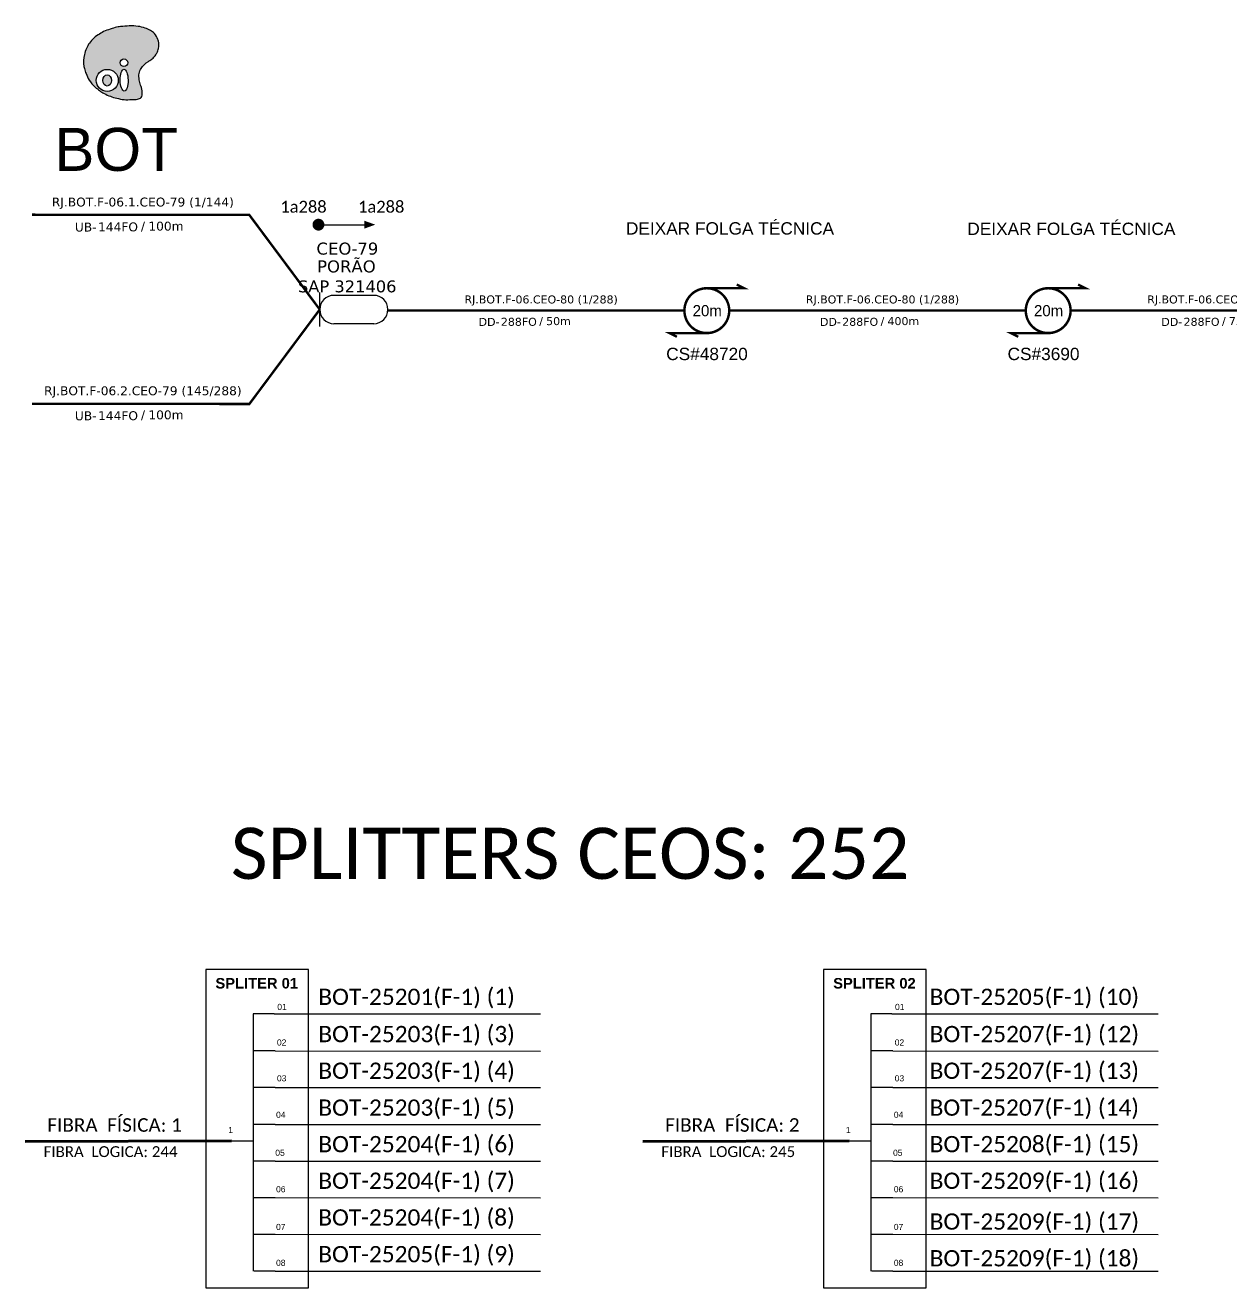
# Model space of a CAD drawing. Header units: millimetres. Extents: x 8750 to 9252, y -2645 to -1973.
# Drawn here: x 8749.8 to 8953.1, y -2186 to -1973.2 of the extents above; entities that cross this region are included whole.
import ezdxf
from ezdxf.enums import TextEntityAlignment as Align

# ---------------------------------------------------------------- set-up
doc = ezdxf.new("R2010")
doc.units = ezdxf.units.MM
doc.header["$MEASUREMENT"] = 0
for name, color, linetype in [('20.4-CEO', 1, 'Continuous'), ('20.5-CABO AÉREO', 1, 'Continuous'), ('SETA', 7, 'Continuous')]:
    doc.layers.add(name, color=color, linetype=linetype)
doc.layers.add('40.1-ETIQUETAS', color=1, linetype='Continuous', lineweight=20)
doc.styles.add('ARIAL', font='arial.ttf')
doc.styles.add('siredit', font='verdana.ttf')

# ---------------------------------------------------------------- blocks, each defined once
blk = doc.blocks.new('OI')
h = blk.add_hatch(color=40)
edge = h.paths.add_edge_path()
edge.add_spline(control_points=[(4.35, -0.67), (3.92, -0.99), (3.26, -1.5), (2.81, -2.59), (2.9, -3.5), (3.06, -4.27), (3.31, -4.85), (3.37, -5.39), (3.4, -5.88), (3.2, -6.4), (2.54, -6.61), (1.65, -6.63), (0.55, -6.67), (-0.56, -6.42), (-1.61, -6.14), (-2.77, -5.61), (-3.92, -4.77), (-4.89, -3.7), (-5.34, -2.65), (-5.6, -1.94), (-5.85, -0.96), (-5.71, 0.47), (-5.1, 2.02), (-4.14, 3.02), (-3.3, 3.61), (-2.37, 4.16), (-1.36, 4.44), (-0.56, 4.7), (0.79, 4.85), (2.24, 4.97), (3.79, 4.57), (4.67, 4.21), (5.44, 3.65), (5.76, 2.99), (6.03, 2.21), (6.01, 1.46), (5.72, 0.64), (5.31, 0.08), (4.88, -0.38), (4.51, -0.55), (4.35, -0.67)], knot_values=[0, 0, 0, 0, 1.60434, 2.417191, 3.427595, 4.282808, 4.776746, 5.304182, 5.888771, 6.258406, 6.858137, 7.79129, 8.986195, 10.124242, 11.187857, 12.242908, 13.953784, 15.414161, 16.515391, 17.349188, 17.675853, 19.552021, 21.515531, 22.568638, 23.63245, 24.621084, 25.782718, 26.745347, 27.142653, 29.870543, 31.004649, 31.921532, 32.709589, 33.801391, 34.042471, 35.192333, 35.971461, 36.628871, 37.254359, 37.836911, 37.836911, 37.836911, 37.836911], degree=3, periodic=0)
h.paths.add_polyline_path([(1.13, -0.87, -1), (-0.04, -0.87, -1)], flags=16)
edge = h.paths.add_edge_path(flags=16)
edge.add_ellipse((0.56, -3.59), major_axis=(-0.02, 1.71), ratio=0.361305, start_angle=0, end_angle=360)
h.paths.add_polyline_path([(-0.36, -3.62, -1), (-3.8, -3.62, -1)], flags=16)
edge = h.paths.add_edge_path(flags=0)
edge.add_ellipse((-2.08, -3.62), major_axis=(0, 0.885), ratio=0.758294, start_angle=0, end_angle=360)
at = {"color": 40}
for centre, radius in [((-2.08, -3.62), 1.72), ((0.54, -0.87), 0.587)]:
    blk.add_circle(centre, radius, dxfattribs=at)
blk.add_ellipse((0.56, -3.59), major_axis=(-0.02, 1.71), ratio=0.361305, dxfattribs=at)
blk.add_ellipse((-2.08, -3.62), major_axis=(0, 0.885), ratio=0.758294, start_param=-3.141592653589791, end_param=3.141592653589791, dxfattribs=at)
at = {"color": 40, "start_tangent": (-0.800898, -0.598801), "end_tangent": (-0.800898, -0.598801)}
blk.add_spline([(4.35, -0.67), (3.2, -1.78), (2.9, -2.54), (2.92, -3.55), (3.12, -4.38), (3.28, -4.85), (3.37, -5.37), (3.35, -5.95), (3.2, -6.29), (2.66, -6.55), (1.73, -6.63), (0.54, -6.62), (-0.58, -6.41), (-1.6, -6.11), (-2.56, -5.67), (-3.95, -4.67), (-4.89, -3.56), (-5.37, -2.56), (-5.64, -1.78), (-5.72, -1.46), (-5.63, 0.42), (-4.84, 2.22), (-4.13, 2.99), (-3.27, 3.62), (-2.4, 4.09), (-1.3, 4.47), (-0.37, 4.72), (0.02, 4.77), (2.75, 4.8), (3.85, 4.53), (4.69, 4.16), (5.31, 3.68), (5.85, 2.73), (5.93, 2.5), (5.94, 1.35), (5.67, 0.62), (5.29, 0.08), (4.84, -0.36), (4.35, -0.67)], degree=3, dxfattribs=at)
blk = doc.blocks.new('ETIQUETA_RS5F')
at = {"layer": '40.1-ETIQUETAS', "color": 0, "style": 'siredit'}
blk.add_text('/', height=1.5, dxfattribs=at).set_placement((1.55, -1.95), align=Align.MIDDLE_RIGHT)
for tag, p in [('ETIQUETA_R_PRIMARIA', (1.18, 4.1)), ('ETIQUETA_R_SECUNDARIA', (1.18, 2.1)), ('F_ATIVAS/F_MORTAS', (1.11, -4.24))]:
    blk.add_attdef(tag, text='', height=1.5, dxfattribs=at).set_placement(p, align=Align.MIDDLE_CENTER)
for tag, p in [('TIPO_CABO', (-6.62, -2.12)), ('CAP_CABO', (0.37, -2.09))]:
    blk.add_attdef(tag, text='', height=1.5, dxfattribs=at).set_placement(p, align=Align.MIDDLE_RIGHT)
blk.add_attdef('METROS', text='', height=1.5, dxfattribs=at).set_placement((2.11, -1.95), align=Align.MIDDLE_LEFT)
for tag, p in [('FUSÃO_1', (0.82, -8.39)), ('FUSÃO_2', (0.82, -10.6)), ('FUSÃO_3', (0.82, -12.93)), ('FUSÃO_4', (0.82, -15.14)), ('FUSÃO_5', (0.82, -17.16))]:
    blk.add_attdef(tag, text='', height=1.5, dxfattribs=at).set_placement(p, align=Align.CENTER)

msp = doc.modelspace()

# ---------------------------------------------------------------- linework, layer by layer
at = {"color": 7, "linetype": 'Continuous'}
for p, q in [((8788.26, -2139.84), (8788.26, -2183.27)), ((8791.77, -2139.84), (8788.26, -2139.84)), ((8892.42, -2139.84), (8892.42, -2183.27)), ((8895.94, -2139.84), (8892.42, -2139.84)), ((8791.95, -2146.12), (8788.43, -2146.12)), ((8896.11, -2146.12), (8892.6, -2146.12)), ((8791.95, -2152.31), (8788.43, -2152.31)), ((8896.11, -2152.31), (8892.6, -2152.31)), ((8791.95, -2158.53), (8788.43, -2158.53)), ((8896.11, -2158.53), (8892.6, -2158.53)), ((8784.61, -2161.27), (8788.24, -2161.27)), ((8888.77, -2161.27), (8892.4, -2161.27)), ((8791.95, -2164.7), (8788.43, -2164.7)), ((8896.11, -2164.7), (8892.6, -2164.7)), ((8791.95, -2170.86), (8788.43, -2170.86)), ((8896.11, -2170.86), (8892.6, -2170.86)), ((8791.95, -2177.05), (8788.43, -2177.05)), ((8896.11, -2177.05), (8892.6, -2177.05)), ((8791.95, -2183.23), (8788.43, -2183.23)), ((8896.11, -2183.23), (8892.6, -2183.23))]:
    msp.add_line(p, q, dxfattribs=at)
at = {"color": 10, "linetype": 'Continuous'}
for p, q in [((8791.77, -2139.84), (8836.72, -2139.85)), ((8895.94, -2139.84), (8940.88, -2139.85)), ((8791.95, -2146.12), (8836.72, -2146.13)), ((8896.11, -2146.12), (8940.88, -2146.13)), ((8791.95, -2152.3), (8836.72, -2152.31)), ((8896.11, -2152.3), (8940.88, -2152.31)), ((8791.95, -2158.52), (8836.72, -2158.53)), ((8896.11, -2158.52), (8940.88, -2158.53)), ((8791.95, -2164.68), (8836.72, -2164.7)), ((8896.11, -2164.68), (8940.88, -2164.7)), ((8791.95, -2170.85), (8836.72, -2170.86)), ((8896.11, -2170.85), (8940.88, -2170.86)), ((8791.95, -2177.04), (8836.72, -2177.05)), ((8896.11, -2177.04), (8940.88, -2177.05)), ((8791.95, -2183.23), (8836.72, -2183.24)), ((8896.11, -2183.23), (8940.88, -2183.24))]:
    msp.add_line(p, q, dxfattribs=at)
at = {"color": 1, "linetype": 'Continuous', "lineweight": 60}
for p, q in [((8784.61, -2161.27), (8749.82, -2161.38)), ((8888.77, -2161.27), (8853.98, -2161.38))]:
    msp.add_line(p, q, dxfattribs=at)
at = {"color": 0, "const_width": 1}
msp.add_lwpolyline([(8798.76, -2006.81, 1), (8799.76, -2006.8, 1)], format="xyb", close=True, dxfattribs=at)
at = {"color": 5, "const_width": 0.42}
for points in [[(8864.75, -2017.52, 1.000012), (8864.75, -2025.08, 0.999978)], [(8922.31, -2017.52, 1.000012), (8922.31, -2025.08, 0.999978)]]:
    msp.add_lwpolyline(points, format="xyb", close=True, dxfattribs=at)
at = {"color": 5, "const_width": 0.394}
for points in [[(8864.75, -2017.52), (8871.05, -2017.52), (8869.79, -2016.89)], [(8922.31, -2017.52), (8928.61, -2017.52), (8927.35, -2016.89)], [(8864.75, -2025.08), (8858.45, -2025.08), (8859.71, -2025.71)], [(8922.31, -2025.08), (8916.01, -2025.08), (8917.27, -2025.71)]]:
    msp.add_lwpolyline(points, dxfattribs=at)
at = {"color": 7}
for points in [[(8780.29, -2186.05), (8797.57, -2186.05), (8797.57, -2132.39), (8780.29, -2132.39)], [(8884.45, -2186.05), (8901.73, -2186.05), (8901.73, -2132.39), (8884.45, -2132.39)]]:
    msp.add_lwpolyline(points, close=True, dxfattribs=at)
at = {"layer": '20.4-CEO', "color": 0}
for p, q in [((8801.87, -2018.71), (8808.59, -2018.71)), ((8808.59, -2023.5), (8801.87, -2023.5))]:
    msp.add_line(p, q, dxfattribs=at)
at = {"layer": '20.4-CEO', "color": 0, "const_width": 0.4}
for points in [[(8750.98, -2005.12), (8787.61, -2005.17), (8799.48, -2021.11)], [(8750.98, -2037.02), (8787.61, -2037.04), (8799.48, -2021.11)]]:
    msp.add_lwpolyline(points, dxfattribs=at)
at = {"layer": '20.4-CEO', "color": 0}
msp.add_lwpolyline([(8799.48, -2023.99), (8799.48, -2018.22)], dxfattribs=at)
for centre, start, end in [((8801.87, -2021.11), 90, 270), ((8808.59, -2021.11), 270, 90)]:
    msp.add_arc(centre, 2.39, start, end, dxfattribs=at)
at = {"layer": '20.5-CABO AÉREO', "color": 5, "ltscale": 8, "const_width": 0.4}
for points in [[(8810.97, -2021.3), (8860.97, -2021.3)], [(8868.53, -2021.3), (8918.53, -2021.3)], [(8926.09, -2021.3), (8976.09, -2021.3)]]:
    msp.add_lwpolyline(points, dxfattribs=at)
at = {"layer": 'SETA', "color": 0}
msp.add_lwpolyline([(8799.26, -2006.81), (8807.96, -2006.81)], dxfattribs=at)
msp.add_solid([(8807, -2006.14), (8808.84, -2006.8), (8807.01, -2007.47)], dxfattribs=at)

# ---------------------------------------------------------------- block references
at = {"color": 5, "xscale": 1.080298785824793, "yscale": 1.080298769640649, "zscale": 1.080298775555462, "rotation": 0.1532885625447551}
msp.add_blockref('OI', (8765.88, -1978.56), dxfattribs=at)
at = {"layer": '40.1-ETIQUETAS', "color": 7}
ref = msp.add_blockref('ETIQUETA_RS5F', (8768.47, -2005.09), dxfattribs=at)
ref.add_attrib('ETIQUETA_R_SECUNDARIA', 'RJ.BOT.F-06.1.CEO-79 (1/144)', dxfattribs={"color": 0, "height": 1.5, "style": 'siredit'}).set_placement((8769.65, -2002.99), align=Align.MIDDLE_CENTER)
ref.add_attrib('TIPO_CABO', 'UB-', dxfattribs={"color": 0, "height": 1.5, "style": 'siredit'}).set_placement((8761.85, -2007.21), align=Align.MIDDLE_RIGHT)
ref.add_attrib('CAP_CABO', '144FO', dxfattribs={"color": 0, "height": 1.5, "style": 'siredit'}).set_placement((8768.83, -2007.18), align=Align.MIDDLE_RIGHT)
ref.add_attrib('METROS', '100m', dxfattribs={"color": 0, "height": 1.5, "style": 'siredit'}).set_placement((8770.58, -2007.05), align=Align.MIDDLE_LEFT)
at = {"layer": '40.1-ETIQUETAS', "color": 0}
ref = msp.add_blockref('ETIQUETA_RS5F', (8835.72, -2021.3), dxfattribs=dict(at, xscale=0.8999999999996362, yscale=0.900000000000091, zscale=0.9))
ref.add_attrib('ETIQUETA_R_SECUNDARIA', 'RJ.BOT.F-06.CEO-80 (1/288)', dxfattribs={"color": 0, "height": 1.35, "style": 'siredit'}).set_placement((8836.81, -2019.41), align=Align.MIDDLE_CENTER)
ref.add_attrib('TIPO_CABO', 'DD-', dxfattribs={"color": 0, "height": 1.35, "style": 'siredit'}).set_placement((8829.79, -2023.2), align=Align.MIDDLE_RIGHT)
ref.add_attrib('CAP_CABO', '288FO', dxfattribs={"color": 0, "height": 1.35, "style": 'siredit'}).set_placement((8836.08, -2023.18), align=Align.MIDDLE_RIGHT)
ref.add_attrib('METROS', '50m', dxfattribs={"color": 0, "height": 1.35, "style": 'siredit'}).set_placement((8837.65, -2023.06), align=Align.MIDDLE_LEFT)
ref = msp.add_blockref('ETIQUETA_RS5F', (8893.28, -2021.3), dxfattribs=dict(at, xscale=0.8999999999996362, yscale=0.900000000000091, zscale=0.9))
ref.add_attrib('ETIQUETA_R_SECUNDARIA', 'RJ.BOT.F-06.CEO-80 (1/288)', dxfattribs={"color": 0, "height": 1.35, "style": 'siredit'}).set_placement((8894.37, -2019.41), align=Align.MIDDLE_CENTER)
ref.add_attrib('TIPO_CABO', 'DD-', dxfattribs={"color": 0, "height": 1.35, "style": 'siredit'}).set_placement((8887.35, -2023.2), align=Align.MIDDLE_RIGHT)
ref.add_attrib('CAP_CABO', '288FO', dxfattribs={"color": 0, "height": 1.35, "style": 'siredit'}).set_placement((8893.64, -2023.18), align=Align.MIDDLE_RIGHT)
ref.add_attrib('METROS', '400m', dxfattribs={"color": 0, "height": 1.35, "style": 'siredit'}).set_placement((8895.21, -2023.06), align=Align.MIDDLE_LEFT)
ref = msp.add_blockref('ETIQUETA_RS5F', (8950.84, -2021.3), dxfattribs=dict(at, xscale=0.8999999999996362, yscale=0.900000000000091, zscale=0.9))
ref.add_attrib('ETIQUETA_R_SECUNDARIA', 'RJ.BOT.F-06.CEO-80 (1/288)', dxfattribs={"color": 0, "height": 1.35, "style": 'siredit'}).set_placement((8951.93, -2019.41), align=Align.MIDDLE_CENTER)
ref.add_attrib('TIPO_CABO', 'DD-', dxfattribs={"color": 0, "height": 1.35, "style": 'siredit'}).set_placement((8944.91, -2023.2), align=Align.MIDDLE_RIGHT)
ref.add_attrib('CAP_CABO', '288FO', dxfattribs={"color": 0, "height": 1.35, "style": 'siredit'}).set_placement((8951.2, -2023.18), align=Align.MIDDLE_RIGHT)
ref.add_attrib('METROS', '750m', dxfattribs={"color": 0, "height": 1.35, "style": 'siredit'}).set_placement((8952.77, -2023.06), align=Align.MIDDLE_LEFT)
at = {"layer": '40.1-ETIQUETAS', "color": 7}
ref = msp.add_blockref('ETIQUETA_RS5F', (8768.47, -2036.92), dxfattribs=at)
ref.add_attrib('ETIQUETA_R_SECUNDARIA', 'RJ.BOT.F-06.2.CEO-79 (145/288)', dxfattribs={"color": 0, "height": 1.5, "style": 'siredit'}).set_placement((8769.65, -2034.81), align=Align.MIDDLE_CENTER)
ref.add_attrib('TIPO_CABO', 'UB-', dxfattribs={"color": 0, "height": 1.5, "style": 'siredit'}).set_placement((8761.85, -2039.03), align=Align.MIDDLE_RIGHT)
ref.add_attrib('CAP_CABO', '144FO', dxfattribs={"color": 0, "height": 1.5, "style": 'siredit'}).set_placement((8768.83, -2039.01), align=Align.MIDDLE_RIGHT)
ref.add_attrib('METROS', '100m', dxfattribs={"color": 0, "height": 1.5, "style": 'siredit'}).set_placement((8770.58, -2038.87), align=Align.MIDDLE_LEFT)

# ---------------------------------------------------------------- texts
at = {"color": 7, "style": 'ARIAL'}
msp.add_text('BOT', height=7.258, dxfattribs=at).set_placement((8754.72, -1997.74))
at = {"color": 0, "style": 'ARIAL'}
for s, height, p in [('DEIXAR FOLGA TÉCNICA', 2.0835, (8851.11, -2008.47)), ('DEIXAR FOLGA TÉCNICA', 2.0835, (8908.67, -2008.54)), ('CS#48720', 2.083, (8857.9, -2029.64)), ('CS#3690', 2.083, (8915.46, -2029.64))]:
    msp.add_text(s, height=height, rotation=359.9867, dxfattribs=at).set_placement(p)
at = {"color": 0}
for p in [(8862.36, -2022.25), (8919.92, -2022.25)]:
    msp.add_text('20m', height=1.89, dxfattribs=at).set_placement(p)
at = {"color": 0, "char_height": 2, "width": 147.6437, "attachment_point": 5, "rotation": 359.9166}
for insert in [(8796.74, -2003.79), (8809.84, -2003.79)]:
    msp.add_mtext('{\\fCalibri|b0|i0|c0|p34;\\C256;1a288}', dxfattribs=dict(at, insert=insert))
at = {"attachment_point": 5}
for s, insert, char_height, width in [('{\\fCalibri|b0|i0|c0|p34;\\C7;SPLITTERS CEOS: 252}', (8841.7, -2112.86), 8.64, 131.666), ('{\\fArial|b1|i0|c0|p34;\\H1x;\\C10;SPLITER 01}', (8788.85, -2134.72), 1.7753, 17.28), ('{\\fArial|b1|i0|c0|p34;\\C10;SPLITER 02}', (8893.01, -2134.72), 1.7753, 17.28), ('\\pt9;{\\fCalibri|b0|i0|c0|p34;\\C7;BOT-25201(F-1) (1)}', (8815.81, -2137.29), 2.7432, 40.9104), ('\\pt9;{\\fCalibri|b0|i0|c0|p34;\\C7;BOT-25205(F-1) (10)}', (8919.98, -2137.29), 2.7432, 40.9104), ('\\C7;\\fArial|b0|i0|;\\H1.0273588255048;01 ', (8793.12, -2138.7), 1.7753, 3.5602), ('\\C7;\\fArial|b0|i0|;\\H1.0273588255048;01 ', (8897.28, -2138.7), 1.7753, 3.5602), ('\\pt9;{\\fCalibri|b0|i0|c0|p34;\\C7;BOT-25203(F-1) (3)}', (8815.81, -2143.57), 2.7432, 40.9104), ('\\pt9;{\\fCalibri|b0|i0|c0|p34;\\C7;BOT-25207(F-1) (12)}', (8919.98, -2143.57), 2.7432, 40.9104), ('\\C7;\\fArial|b0|i0|;\\H1.0273588255048;02 ', (8793.06, -2144.7), 1.7753, 3.7582), ('\\C7;\\fArial|b0|i0|;\\H1.0273588255048;02 ', (8897.23, -2144.7), 1.7753, 3.7582), ('\\pt9;{\\fCalibri|b0|i0|c0|p34;\\C7;BOT-25203(F-1) (4)}', (8815.81, -2149.75), 2.7432, 40.9104), ('\\pt9;{\\fCalibri|b0|i0|c0|p34;\\C7;BOT-25207(F-1) (13)}', (8919.97, -2149.75), 2.7432, 40.9104), ('\\C7;\\fArial|b0|i0|;\\H1.0273588255048;03 ', (8793.06, -2150.74), 1.7753, 3.456), ('\\C7;\\fArial|b0|i0|;\\H1.0273588255048;03 ', (8897.23, -2150.74), 1.7753, 3.456), ('\\pt9;{\\fCalibri|b0|i0|c0|p34;\\C7;BOT-25203(F-1) (5)}', (8815.81, -2155.97), 2.7432, 40.9104), ('\\pt9;{\\fCalibri|b0|i0|c0|p34;\\C7;BOT-25207(F-1) (14)}', (8919.97, -2155.97), 2.7432, 40.9104), ('{\\fCalibri|b0|i0|c0|p34;\\C7;FIBRA  FÍSICA: 1}', (8764.89, -2158.62), 2.2859, 34.56), ('\\C7;\\fArial|b0|i0|;\\H1.0273588255048;04 ', (8792.91, -2156.89), 1.7753, 3.7582), ('{\\fCalibri|b0|i0|c0|p34;\\C7;FIBRA  FÍSICA: 2}', (8869.05, -2158.62), 2.2859, 34.56), ('\\C7;\\fArial|b0|i0|;\\H1.0273588255048;04 ', (8897.08, -2156.89), 1.7753, 3.7582), ('\\C7;\\fArial|b0|i0|;\\H1.0273588255048;1', (8784.44, -2159.44), 1.7753, 1.7584), ('\\pt9;{\\fCalibri|b0|i0|c0|p34;\\C7;BOT-25204(F-1) (6)}', (8815.81, -2162.13), 2.7432, 40.9104), ('\\C7;\\fArial|b0|i0|;\\H1.0273588255048;1', (8888.6, -2159.44), 1.7753, 1.7584), ('\\pt9;{\\fCalibri|b0|i0|c0|p34;\\C7;BOT-25208(F-1) (15)}', (8919.98, -2162.13), 2.7432, 40.9104), ('{\\fCalibri|b0|i0|c0|p34;\\C7;FIBRA  LOGICA: 244}', (8764.2, -2163.11), 1.8289, 34.56), ('{\\fCalibri|b0|i0|c0|p34;\\C7;FIBRA  LOGICA: 245}', (8868.36, -2163.11), 1.8289, 34.56), ('\\C7;\\fArial|b0|i0|;\\H1.0273588255048;05 ', (8792.78, -2163.3), 1.7753, 4.6222), ('\\C7;\\fArial|b0|i0|;\\H1.0273588255048;05 ', (8896.95, -2163.3), 1.7753, 4.6222), ('\\pt9;{\\fCalibri|b0|i0|c0|p34;\\C7;BOT-25204(F-1) (7)}', (8815.81, -2168.3), 2.7432, 40.9104), ('\\pt9;{\\fCalibri|b0|i0|c0|p34;\\C7;BOT-25209(F-1) (16)}', (8919.98, -2168.3), 2.7432, 40.9104), ('\\C7;\\fArial|b0|i0|;\\H1.0273588255048;06 ', (8792.91, -2169.44), 1.7753, 3.7582), ('\\C7;\\fArial|b0|i0|;\\H1.0273588255048;06 ', (8897.08, -2169.44), 1.7753, 3.7582), ('\\pt9;{\\fCalibri|b0|i0|c0|p34;\\C7;BOT-25204(F-1) (8)}', (8815.8, -2174.49), 2.7432, 40.9104), ('\\pt9;{\\fCalibri|b0|i0|c0|p34;\\C7;BOT-25209(F-1) (17)}', (8919.98, -2175.18), 2.7432, 40.9104), ('\\C7;\\fArial|b0|i0|;\\H1.0273588255048;07 ', (8792.91, -2175.8), 1.7753, 3.7582), ('\\C7;\\fArial|b0|i0|;\\H1.0273588255048;07 ', (8897.08, -2175.8), 1.7753, 3.7582), ('\\pt9;{\\fCalibri|b0|i0|c0|p34;\\C7;BOT-25205(F-1) (9)}', (8815.8, -2180.68), 2.7432, 40.9104), ('\\pt9;{\\fCalibri|b0|i0|c0|p34;\\C7;BOT-25209(F-1) (18)}', (8919.98, -2181.37), 2.7432, 40.9104), ('\\C7;\\fArial|b0|i0|;\\H1.0273588255048;08 ', (8792.91, -2181.85), 1.7753, 3.7582), ('\\C7;\\fArial|b0|i0|;\\H1.0273588255048;08 ', (8897.08, -2181.85), 1.7753, 3.7582)]:
    msp.add_mtext(s, dxfattribs=dict(at, insert=insert, char_height=char_height, width=width))
at = {"layer": '20.4-CEO', "color": 0, "style": 'siredit'}
for s, height, p in [('CEO-79', 2.028, (8804.14, -2010.84)), ('PORÃO', 2.028, (8803.97, -2013.84)), ('          SAP 321406', 2, (8799.75, -2017.21))]:
    msp.add_text(s, height=height, dxfattribs=at).set_placement(p, align=Align.MIDDLE_CENTER)

doc.saveas('drawing.dxf')
